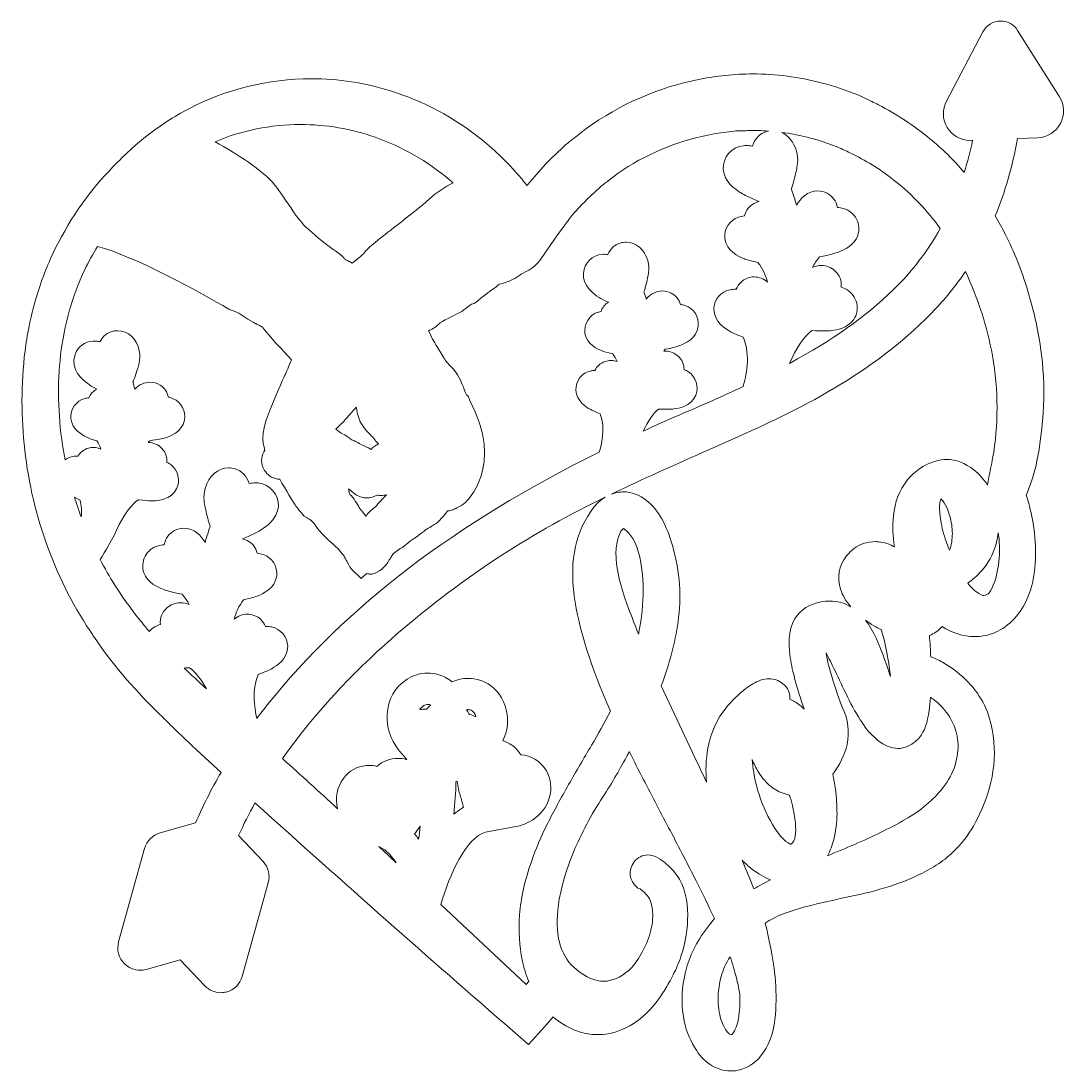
# Model space of a CAD drawing. Header units: inches. Extents: x 89 to 911, y -913 to -87.
import ezdxf

# ---------------------------------------------------------------- set-up
doc = ezdxf.new("R2010")
doc.units = ezdxf.units.IN
doc.header["$MEASUREMENT"] = 0
doc.layers.add('Layer 1', color=7, linetype='Continuous')

msp = doc.modelspace()

# ---------------------------------------------------------------- linework, layer by layer
at = {"layer": 'Layer 1', "lineweight": 0}
for points, knots in [([(648.01, -912.87), (641.26, -912.87), (634.76, -910.41), (628.69, -905.56), (624.24, -902.07), (620.2, -896.55), (616.37, -888.74), (612.76, -881.38), (610.53, -872.72), (609.72, -863.02), (608.99, -853.43), (610.09, -843.01), (613.02, -832), (616.06, -820.7), (622.15, -809.23), (631.13, -797.87), (631.13, -797.87), (634.97, -793.06), (634.97, -793.06), (630.4, -783.06), (625.59, -773.1), (620.62, -763.36), (614.13, -750.56), (607.36, -737.49), (600.33, -724.07), (593.24, -710.67), (586.18, -697.1), (579.07, -683.45), (575.31, -676.21), (571.63, -668.95), (568.06, -661.7), (567.71, -662.35), (563.32, -670.45), (563.32, -670.45), (557.84, -680.55), (550.81, -692.12), (542.42, -704.83), (533.5, -719.76), (526.22, -734.65), (521.03, -748.7), (515.99, -762.46), (512.86, -775.16), (511.75, -786.42), (510.69, -797.21), (511.46, -806.75), (514.04, -814.78), (516.43, -822.35), (520.52, -828.35), (526.57, -833.17), (534.22, -839.25), (541.33, -842.34), (547.7, -842.34), (548.96, -842.34), (550.21, -842.22), (551.43, -841.98), (559.55, -840.47), (566.33, -836.16), (572.18, -828.78), (574.98, -825.27), (577.78, -820.56), (580.53, -814.77), (583.14, -809.25), (584.9, -803.61), (585.92, -797.54), (586.83, -792.12), (586.69, -786.81), (585.5, -781.76), (584.55, -777.72), (582.32, -774.34), (578.67, -771.42), (578.67, -771.42), (576.48, -769.69), (576.48, -769.69), (576.48, -769.69), (574.87, -769.09), (574.87, -769.09), (574.87, -769.09), (574.25, -768.46), (574.25, -768.46), (567.8, -763.33), (566.79, -754.88), (571.86, -748.36), (574.69, -744.82), (578.49, -742.94), (582.67, -742.94), (585.41, -742.94), (588.08, -743.75), (590.61, -745.34), (592.82, -746.64), (594.82, -748.01), (596.47, -749.38), (605.52, -756.55), (611.13, -766.26), (612.96, -778.1), (614.58, -788.53), (614.26, -799.25), (612, -809.95), (611.16, -814.63), (609.78, -819.75), (607.94, -824.86), (606.14, -829.78), (604.08, -834.45), (601.78, -838.8), (599.48, -843.17), (597.3, -846.95), (595.14, -850.32), (592.66, -854.19), (590.81, -856.86), (589.11, -858.98), (582.41, -867.43), (575.66, -873.45), (568.49, -877.35), (561.26, -881.28), (554.06, -883.55), (547.07, -884.09), (545.73, -884.19), (544.39, -884.24), (543.07, -884.24), (537.39, -884.24), (531.89, -883.26), (526.72, -881.33), (520.71, -879.1), (515.15, -875.98), (510.24, -872.06), (509.55, -871.51), (508.87, -870.94), (508.19, -870.34), (508.19, -870.34), (501.67, -878), (501.67, -878), (501.67, -878), (488.68, -891.93), (488.68, -891.93), (488.68, -891.93), (476.36, -881.24), (476.36, -881.24), (409.56, -823.6), (344.65, -765.76), (273.5, -702.07), (268.81, -710.58), (264.52, -719.15), (260.68, -727.72), (260.68, -727.72), (279.92, -748.17), (279.92, -748.17), (284.09, -752.59), (285.68, -759), (284.04, -764.89), (284.04, -764.89), (263.59, -838.44), (263.59, -838.44), (261.9, -844.53), (257.04, -849.26), (250.89, -850.77), (249.52, -851.11), (248.11, -851.28), (246.7, -851.28), (241.87, -851.28), (237.21, -849.26), (233.91, -845.75), (233.91, -845.75), (214.8, -825.44), (214.8, -825.44), (214.8, -825.44), (187.95, -832.98), (187.95, -832.98), (186.38, -833.42), (184.8, -833.63), (183.21, -833.63), (178.53, -833.63), (174.13, -831.82), (170.82, -828.52), (166.33, -824.05), (164.6, -817.48), (166.31, -811.38), (166.31, -811.38), (186.75, -737.84), (186.75, -737.84), (188.38, -731.98), (193.04, -727.3), (198.9, -725.65), (198.9, -725.65), (226.86, -717.81), (226.86, -717.81), (232.54, -704.53), (239.25, -691.23), (246.87, -678.1), (246.87, -678.1), (224.35, -657.29), (224.35, -657.29), (215.09, -648.56), (206.08, -639.72), (197.11, -630.85), (177.06, -611.32), (160.04, -591.13), (146.57, -570.89), (117, -527.82), (98.28, -477.15), (92.51, -424.51), (89.49, -399.07), (89.54, -372.8), (92.65, -346.52), (93.42, -340.55), (94.47, -334.21), (95.86, -327.03), (95.86, -327.03), (96.81, -322.82), (96.81, -322.82), (97.93, -317.83), (99.09, -312.67), (100.72, -307.47), (104.2, -294.05), (109.75, -280.77), (114.18, -270.76), (126.42, -245.3), (141.37, -223.32), (158.76, -205.12), (158.76, -205.12), (161.84, -201.92), (161.84, -201.92), (165.3, -198.3), (168.87, -194.56), (172.88, -191.03), (172.88, -191.03), (179.65, -184.75), (179.65, -184.75), (179.65, -184.75), (187.44, -178.26), (187.44, -178.26), (198.47, -169.59), (209.86, -162.21), (221.51, -156.14), (250.62, -140.75), (283.99, -132.59), (317.94, -132.59), (339.29, -132.59), (360.23, -135.79), (380.2, -142.1), (406.02, -150.1), (430.26, -163.07), (452.18, -180.64), (462.39, -188.82), (472.29, -198.46), (481.6, -209.27), (483.69, -211.61), (485.69, -214.05), (487.66, -216.55), (488.69, -215.17), (489.83, -213.74), (491.15, -212.36), (491.15, -212.36), (502.38, -199.4), (502.38, -199.4), (502.38, -199.4), (506.89, -195.03), (506.89, -195.03), (506.89, -195.03), (515.23, -187.03), (515.23, -187.03), (517.24, -184.95), (519.68, -183.05), (521.85, -181.37), (522.77, -180.65), (523.69, -179.94), (524.58, -179.19), (524.58, -179.19), (533.82, -171.84), (533.82, -171.84), (561.07, -152.44), (591.55, -139.17), (622.42, -133.11), (636.32, -130.24), (650.74, -128.77), (665.18, -128.77), (683.4, -128.77), (701.52, -131.09), (719.02, -135.67), (719.02, -135.67), (723.08, -136.76), (723.08, -136.76), (725.59, -137.42), (728.09, -138.08), (730.58, -138.83), (730.58, -138.83), (742.13, -143.14), (742.13, -143.14), (747.89, -145.02), (753.46, -147.79), (758.85, -150.46), (760.57, -151.32), (762.3, -152.17), (764.03, -153), (778.21, -160.31), (791.74, -169.24), (804.57, -179.71), (814.16, -187.54), (823.18, -196.4), (831.56, -206.18), (834.1, -198.06), (836.3, -189.62), (838.15, -180.93), (838.15, -180.93), (836.15, -180.98), (836.15, -180.98), (828.72, -180.98), (821.99, -177.18), (818.14, -170.81), (814.3, -164.44), (814.08, -156.71), (817.54, -150.13), (817.54, -150.13), (846.29, -95.54), (846.29, -95.54), (849.02, -90.35), (854.36, -87.13), (860.22, -87.13), (865.66, -87.13), (870.64, -89.88), (873.54, -94.48), (873.54, -94.48), (906.44, -146.67), (906.44, -146.67), (910.5, -153.1), (910.81, -160.96), (907.26, -167.7), (903.72, -174.43), (897.06, -178.63), (889.46, -178.92), (889.46, -178.92), (873.47, -179.55), (873.47, -179.55), (869.44, -201.63), (863.67, -221.64), (855.94, -240.36), (858.8, -245.2), (861.45, -250.04), (863.84, -254.81), (870.71, -268.41), (876.58, -283.13), (881.28, -298.55), (885.95, -313.61), (889.43, -328.98), (891.62, -344.19), (895.97, -373.92), (894.69, -405.37), (887.79, -437.62), (886.43, -443.96), (882.77, -453.99), (880.34, -460.1), (882.74, -467.67), (884.52, -475.01), (885.65, -481.96), (887.36, -492.34), (888.01, -501.64), (887.63, -510.37), (887.25, -519.36), (885.92, -527.53), (883.66, -534.65), (881.18, -542.31), (878.02, -548.45), (873.99, -553.5), (865.51, -564.18), (855.14, -570.1), (843.19, -571.08), (841.98, -571.18), (840.78, -571.22), (839.59, -571.22), (830.69, -571.22), (822.15, -568.52), (814.13, -563.18), (811.32, -566.62), (807.95, -569.06), (804.15, -570.4), (804.36, -572.98), (804.57, -575.85), (804.79, -579.02), (804.97, -581.73), (805.1, -584.46), (805.2, -587.21), (808.15, -588.26), (811.23, -589.66), (814.46, -591.41), (814.46, -591.41), (822.38, -596.41), (822.38, -596.41), (822.38, -596.41), (825.7, -599.05), (825.7, -599.05), (838.66, -609.35), (847.27, -621.41), (851.25, -634.87), (854.95, -647.56), (856.11, -660.24), (854.72, -672.6), (853.36, -684.59), (850.31, -695.99), (845.65, -706.5), (841.07, -716.74), (836.41, -724.88), (831.79, -730.73), (824.38, -740.07), (815.66, -747.67), (805.87, -753.32), (796.45, -758.7), (786.54, -763.13), (776.36, -766.51), (766.65, -769.79), (756.18, -772.62), (745.3, -774.91), (735.15, -777.04), (725.26, -779.22), (715.49, -781.52), (706.12, -783.69), (697.26, -786.34), (689.08, -789.38), (683.91, -791.32), (679.13, -793.77), (674.82, -796.71), (674.82, -796.71), (676.39, -802.45), (676.39, -802.45), (676.78, -804.04), (677.32, -806.6), (678.14, -810.5), (678.14, -810.5), (679.42, -816.52), (679.42, -816.52), (681.03, -824.31), (682.2, -832.76), (683.02, -842.44), (683.81, -852.32), (683.66, -862.37), (682.57, -872.34), (681.25, -883.86), (677.57, -893.47), (671.61, -900.94), (666.33, -907.61), (659.63, -911.55), (651.72, -912.62), (650.49, -912.79), (649.25, -912.87), (648.01, -912.87)], [0, 0, 0, 0, 1, 1, 1, 2, 2, 2, 3, 3, 3, 4, 4, 4, 5, 5, 5, 6, 6, 6, 7, 7, 7, 8, 8, 8, 9, 9, 9, 10, 10, 10, 11, 11, 11, 12, 12, 12, 13, 13, 13, 14, 14, 14, 15, 15, 15, 16, 16, 16, 17, 17, 17, 18, 18, 18, 19, 19, 19, 20, 20, 20, 21, 21, 21, 22, 22, 22, 23, 23, 23, 24, 24, 24, 25, 25, 25, 26, 26, 26, 27, 27, 27, 28, 28, 28, 29, 29, 29, 30, 30, 30, 31, 31, 31, 32, 32, 32, 33, 33, 33, 34, 34, 34, 35, 35, 35, 36, 36, 36, 37, 37, 37, 38, 38, 38, 39, 39, 39, 40, 40, 40, 41, 41, 41, 42, 42, 42, 43, 43, 43, 44, 44, 44, 45, 45, 45, 46, 46, 46, 47, 47, 47, 48, 48, 48, 49, 49, 49, 50, 50, 50, 51, 51, 51, 52, 52, 52, 53, 53, 53, 54, 54, 54, 55, 55, 55, 56, 56, 56, 57, 57, 57, 58, 58, 58, 59, 59, 59, 60, 60, 60, 61, 61, 61, 62, 62, 62, 63, 63, 63, 64, 64, 64, 65, 65, 65, 66, 66, 66, 67, 67, 67, 68, 68, 68, 69, 69, 69, 70, 70, 70, 71, 71, 71, 72, 72, 72, 73, 73, 73, 74, 74, 74, 75, 75, 75, 76, 76, 76, 77, 77, 77, 78, 78, 78, 79, 79, 79, 80, 80, 80, 81, 81, 81, 82, 82, 82, 83, 83, 83, 84, 84, 84, 85, 85, 85, 86, 86, 86, 87, 87, 87, 88, 88, 88, 89, 89, 89, 90, 90, 90, 91, 91, 91, 92, 92, 92, 93, 93, 93, 94, 94, 94, 95, 95, 95, 96, 96, 96, 97, 97, 97, 98, 98, 98, 99, 99, 99, 100, 100, 100, 101, 101, 101, 102, 102, 102, 103, 103, 103, 104, 104, 104, 105, 105, 105, 106, 106, 106, 107, 107, 107, 108, 108, 108, 109, 109, 109, 110, 110, 110, 111, 111, 111, 112, 112, 112, 113, 113, 113, 114, 114, 114, 115, 115, 115, 116, 116, 116, 117, 117, 117, 118, 118, 118, 119, 119, 119, 120, 120, 120, 121, 121, 121, 122, 122, 122, 123, 123, 123, 124, 124, 124, 125, 125, 125, 126, 126, 126, 127, 127, 127, 128, 128, 128, 129, 129, 129, 130, 130, 130, 131, 131, 131, 132, 132, 132, 133, 133, 133, 134, 134, 134, 135, 135, 135, 136, 136, 136, 137, 137, 137, 138, 138, 138, 139, 139, 139, 140, 140, 140, 141, 141, 141, 142, 142, 142, 143, 143, 143, 144, 144, 144, 145, 145, 145, 146, 146, 146, 147, 147, 147, 147]), ([(276.2, -600.95), (271.04, -613.36), (272.97, -627.03), (275.15, -635.58), (277.92, -631.89), (280.72, -628.27), (283.54, -624.75), (345.54, -547.22), (430.87, -482.23), (544.33, -426.15), (546.03, -421.06), (549.63, -407.73), (545.19, -395.98), (541.1, -394.47), (538.86, -393.52), (537.25, -392.51), (534.37, -390.85), (526.53, -386.34), (526.07, -377.45), (525.68, -370.13), (530.82, -363.59), (538.02, -362.24), (538.93, -362.07), (539.91, -361.96), (540.94, -361.93), (542.57, -358.64), (545.26, -356.19), (548.88, -354.92), (550.46, -354.36), (552.11, -354.08), (553.76, -354.08), (555.38, -354.08), (556.97, -354.35), (558.47, -354.87), (557.56, -352.77), (556.41, -350.73), (554.96, -348.81), (550.52, -347.81), (548.08, -347.16), (546.27, -346.34), (543.16, -345.06), (534.85, -341.63), (533.19, -332.93), (531.83, -325.79), (536.71, -318), (543.71, -316.01), (544.41, -315.81), (545.13, -315.65), (545.87, -315.53), (546.91, -312.48), (548.83, -309.96), (551.6, -308.21), (547.98, -306.63), (545.78, -305.53), (544.23, -304.45), (540.61, -302.12), (531.19, -296.05), (531.97, -285.42), (532.56, -277.47), (538.86, -271.27), (546.95, -270.67), (547.49, -270.62), (548.03, -270.6), (548.58, -270.6), (549.45, -270.6), (550.33, -270.66), (551.22, -270.75), (553.08, -266.29), (556.4, -263.11), (560.98, -261.74), (562.49, -261.29), (564.04, -261.06), (565.58, -261.06), (573.37, -261.06), (580.04, -266.77), (582.56, -275.59), (584.52, -282.44), (582.7, -288.07), (581.53, -293.15), (581.13, -294.87), (580.7, -296.59), (580.19, -298.28), (579.98, -298.97), (579.78, -299.65), (579.56, -300.32), (580.2, -302.15), (580.82, -303.98), (581.39, -305.81), (584.74, -301.78), (589.33, -299.42), (594.12, -299.42), (596.51, -299.42), (598.83, -299.99), (601.01, -301.11), (604.72, -303.03), (607.18, -306.16), (608.29, -310.08), (609.61, -310.25), (610.86, -310.54), (612.04, -310.93), (618.84, -313.21), (623.13, -320.03), (622.25, -327.14), (621.03, -336.98), (611.63, -340.77), (608.54, -342.02), (605.96, -343.16), (602.74, -343.95), (596.35, -345.31), (595.92, -345.82), (595.51, -346.34), (595.11, -346.87), (595.53, -346.83), (595.95, -346.82), (596.36, -346.82), (600.07, -346.82), (603.65, -348.21), (606.43, -350.73), (609.52, -353.53), (611.09, -357.18), (611.16, -361.25), (612.38, -361.76), (613.52, -362.36), (614.57, -363.05), (620.56, -366.99), (622.95, -374.68), (620.28, -381.33), (616.58, -390.51), (606.53, -391.78), (603.23, -392.19), (601.86, -392.4), (600.39, -392.52), (598.54, -392.52), (596.55, -392.52), (593.87, -392.41), (591.09, -392.27), (586.89, -395.76), (582.67, -401.84), (579.06, -409.61), (588.49, -405.28), (597.94, -401.07), (607.32, -397.01), (624.35, -389.65), (641.03, -382.39), (657.5, -374.67), (659.89, -367.18), (663.85, -350.51), (657.7, -335.72), (652.15, -333.67), (649.24, -332.48), (647.28, -331.25), (643.75, -329.22), (634.46, -323.87), (634.62, -313.58), (634.71, -306.18), (640.07, -299.81), (647.36, -298.45), (648.56, -298.23), (649.87, -298.11), (651.25, -298.11), (651.56, -298.11), (651.87, -298.11), (652.19, -298.12), (653.83, -293.91), (656.87, -290.81), (661.15, -289.3), (662.86, -288.7), (664.61, -288.39), (666.36, -288.39), (670.19, -288.39), (673.79, -289.84), (676.76, -292.39), (675.38, -287.1), (673.05, -281.78), (669.29, -277.05), (663.51, -275.77), (660.29, -274.94), (658.14, -273.96), (654.35, -272.4), (644.45, -268.32), (643.24, -258.11), (642.37, -250.75), (646.83, -243.74), (653.86, -241.43), (655.34, -240.94), (656.93, -240.62), (658.61, -240.46), (659.68, -236.07), (662.29, -232.59), (666.33, -230.53), (667.59, -229.89), (668.89, -229.43), (670.22, -229.14), (662.57, -225.92), (658.44, -224.05), (656.03, -222.37), (656.03, -222.37), (655.3, -221.89), (655.3, -221.89), (651.53, -219.46), (642.66, -213.76), (641.93, -203.65), (641.27, -194.43), (648.58, -185.98), (657.92, -185.2), (658.58, -185.15), (659.26, -185.12), (659.95, -185.12), (661.58, -185.12), (663.25, -185.27), (664.92, -185.56), (666.76, -179.78), (670.56, -175.68), (676.02, -174.04), (676.49, -173.9), (676.95, -173.79), (677.42, -173.69), (674.85, -173.49), (672.19, -173.33), (669.44, -173.2), (668.68, -173.15), (668.1, -173.14), (667.51, -173.14), (666.24, -173.14), (664.97, -173.2), (663.7, -173.25), (662.38, -173.31), (661.06, -173.36), (659.75, -173.38), (658.77, -173.44), (657.38, -173.47), (656, -173.49), (654.17, -173.52), (652.36, -173.54), (650.56, -173.74), (650.56, -173.74), (635.73, -175.57), (635.73, -175.57), (635.73, -175.57), (631.15, -176.54), (631.15, -176.54), (604.93, -181.86), (580.11, -192.3), (559.24, -206.78), (559.24, -206.78), (551.45, -212.79), (551.45, -212.79), (550.64, -213.45), (549.59, -214.24), (548.55, -215.02), (546.93, -216.23), (545.53, -217.27), (544.48, -218.34), (544.48, -218.34), (535.2, -226.94), (535.2, -226.94), (534.11, -228.05), (532.32, -229.87), (531.23, -230.98), (531.23, -230.98), (522.95, -240.2), (522.95, -240.2), (521.7, -241.5), (520.68, -242.93), (519.59, -244.44), (518.75, -245.61), (517.9, -246.78), (517.01, -247.91), (517.01, -247.91), (510.96, -256), (510.96, -256), (510.96, -256), (498.72, -273.93), (498.72, -273.93), (498.72, -273.93), (498.72, -273.93), (498.72, -273.93), (495.82, -278.17), (491.9, -281.62), (487.33, -283.97), (487.33, -283.97), (483.63, -285.87), (483.63, -285.87), (483.34, -286.06), (482.87, -286.36), (482.59, -286.55), (476.67, -291.22), (469.94, -293.3), (465.41, -294.21), (465.4, -294.23), (465.39, -294.24), (465.38, -294.25), (464.17, -295.42), (462.33, -297.2), (459.76, -298.75), (458.18, -299.72), (454.81, -302.42), (452.35, -304.39), (450.55, -305.83), (448.84, -307.2), (447.49, -308.2), (447.49, -308.2), (445.91, -309.38), (445.91, -309.38), (445.91, -309.38), (444.01, -309.91), (444.01, -309.91), (443.01, -310.26), (440.58, -312.21), (439.41, -313.15), (437.28, -314.86), (435.45, -316.32), (433.03, -317.18), (430.78, -318.11), (420.27, -323.57), (418.08, -325.45), (415.63, -328.21), (412.61, -329.75), (409.95, -330.76), (411.65, -333.66), (412.51, -335.37), (413.02, -336.77), (413.95, -338.63), (417.78, -344.8), (419.07, -346.87), (419.07, -346.87), (420.65, -349.43), (420.65, -349.43), (420.65, -349.43), (421.34, -350.64), (421.34, -350.64), (422.38, -352.47), (424.1, -355.54), (427.33, -358.48), (433.34, -364.05), (436.16, -371.65), (438.03, -376.68), (438.43, -377.76), (438.79, -378.75), (439.15, -379.56), (439.29, -379.85), (439.58, -380.36), (439.97, -381.03), (439.97, -381.03), (440.89, -381.91), (440.89, -381.91), (441.73, -382.71), (442.2, -383.82), (442.21, -384.98), (442.21, -384.98), (442.21, -384.98), (442.21, -384.98), (470.57, -437.46), (439.83, -465.05), (438.49, -466.22), (438.49, -466.22), (438.47, -466.19), (438.47, -466.19), (434.95, -469.25), (429.13, -471.54), (429.07, -471.57), (427.84, -471.98), (426.65, -472.19), (425.15, -472.36), (425.15, -472.36), (424.68, -472.94), (424.68, -472.94), (419.26, -479.59), (418, -480.91), (416.49, -481.99), (416.23, -482.19), (414.35, -483.36), (412.23, -484.61), (410.65, -485.55), (408.88, -486.57), (408.09, -487.13), (407.22, -487.9), (399.34, -493.94), (395.94, -495.87), (395.44, -496.22), (394.75, -496.89), (394.05, -497.51), (392.16, -499.2), (390.22, -500.94), (387.81, -502.06), (387.52, -502.27), (387.19, -502.53), (386.84, -502.8), (385.5, -503.82), (383.98, -504.95), (382.65, -505.79), (382.19, -506.3), (381.48, -507.3), (381.08, -507.95), (380.56, -509.03), (379.95, -509.87), (379.47, -510.54), (379.27, -510.81), (379, -511.14), (378.8, -511.51), (376.81, -516.2), (370.38, -521.07), (366.42, -521.87), (366.42, -521.87), (365.37, -522.09), (365.37, -522.09), (365.37, -522.09), (364.24, -522.09), (364.24, -522.09), (363.27, -522.09), (362.31, -521.95), (361.4, -521.72), (361.4, -521.72), (357.07, -525.66), (357.07, -525.66), (357.07, -525.66), (349.84, -518.43), (349.84, -518.43), (348.57, -517.16), (348.26, -516.58), (345.87, -512.04), (345.16, -510.69), (344.43, -509.31), (344.02, -508.56), (343.55, -507.8), (342.74, -506.85), (342.02, -505.94), (341.08, -504.77), (340.2, -503.64), (339.59, -502.76), (338.67, -501.78), (335.97, -499.41), (334.78, -498.36), (333.43, -497.17), (332.37, -496.21), (332, -495.83), (330.18, -494.27), (325.77, -490.43), (321.14, -483.78), (318.36, -479.73), (314.33, -477.66), (314.29, -477.64), (314.29, -477.64), (312.25, -476.61), (312.25, -476.61), (312.25, -476.61), (310.69, -474.77), (310.69, -474.77), (309.25, -473), (305.77, -468.67), (304.56, -466.8), (303.93, -465.82), (297.56, -455.51), (293.05, -447.53), (288.2, -447.16), (284.56, -445.23), (281.98, -441.66), (281.98, -441.66), (280.93, -440.75), (280.93, -440.75), (280.93, -440.75), (279.96, -438.42), (279.96, -438.42), (277.85, -433.35), (278.87, -428.46), (281.39, -424.53), (281.25, -424.1), (281.1, -423.65), (280.93, -423.16), (277.47, -413.61), (281.96, -400.8), (286.82, -389.56), (286.82, -389.56), (287.42, -388.16), (287.42, -388.16), (288.75, -384.82), (295.4, -369.13), (297.05, -365.68), (297.97, -363.78), (300.41, -358.19), (302.34, -353.76), (301.6, -352.79), (301, -352.03), (300.71, -351.71), (300.71, -351.71), (299.25, -350.16), (299.25, -350.16), (296.71, -347.46), (292.12, -342.55), (289.57, -339.94), (289.42, -339.78), (283.39, -333.13), (279.58, -327.84), (278.52, -327.32), (277.5, -326.77), (276.53, -326.24), (275.91, -325.92), (275.37, -325.61), (274.96, -325.42), (274.77, -325.39), (272.51, -324.66), (260.99, -317), (260.45, -316.72), (257.09, -315.31), (254.11, -314.17), (254.11, -314.17), (253.28, -313.85), (253.28, -313.85), (253.28, -313.85), (252.52, -313.41), (252.52, -313.41), (232.09, -301.42), (177.13, -271.28), (149.65, -264.36), (145.98, -270.36), (142.64, -276.48), (139.68, -282.62), (129.71, -303.79), (123.3, -326.42), (120.68, -349.79), (118.05, -372.38), (118.54, -396.23), (122.13, -420.71), (122.72, -424.57), (123.4, -428.42), (124.15, -432.26), (126.18, -430.74), (128.63, -429.74), (131.3, -429.45), (131.93, -429.39), (132.59, -429.35), (133.25, -429.35), (133.58, -429.35), (133.91, -429.36), (134.24, -429.37), (136.13, -426.23), (139, -424), (142.7, -423.01), (143.96, -422.68), (145.24, -422.51), (146.5, -422.51), (148.53, -422.51), (150.48, -422.94), (152.27, -423.73), (151.54, -421.56), (150.55, -419.43), (149.25, -417.4), (144.9, -416.05), (142.52, -415.21), (140.76, -414.24), (137.79, -412.73), (129.74, -408.64), (128.79, -399.8), (128.03, -392.5), (132.81, -385.69), (139.91, -383.97), (140.84, -383.74), (141.82, -383.59), (142.82, -383.51), (144.09, -380.55), (146.21, -378.19), (149.1, -376.67), (145.62, -374.8), (143.52, -373.53), (142.06, -372.33), (137.99, -369.23), (128.15, -361.74), (132.02, -349.49), (133.97, -343.28), (139.76, -339.07), (146.27, -338.9), (146.27, -338.9), (147.33, -338.87), (147.33, -338.87), (148.75, -338.87), (150.21, -339.01), (151.68, -339.29), (153.88, -334.99), (157.44, -332.08), (162.12, -331.07), (163.24, -330.83), (164.38, -330.71), (165.51, -330.71), (173.78, -330.71), (180.62, -337.09), (182.54, -346.58), (183.96, -353.58), (181.66, -359.16), (180.06, -364.2), (179.53, -365.87), (178.96, -367.54), (178.33, -369.17), (178.08, -369.79), (177.85, -370.39), (177.6, -371), (178.1, -372.87), (178.56, -374.73), (178.98, -376.6), (182.33, -373.16), (186.6, -371.2), (191.01, -371.2), (193.78, -371.2), (196.52, -371.99), (198.92, -373.48), (202.47, -375.68), (204.67, -378.99), (205.47, -382.99), (206.77, -383.27), (208.01, -383.66), (209.15, -384.14), (215.74, -386.95), (219.48, -394.09), (218.04, -401.11), (216.04, -410.79), (206.4, -413.84), (203.23, -414.85), (200.54, -415.79), (197.24, -416.32), (190.78, -417.17), (190.32, -417.64), (189.87, -418.13), (189.44, -418.63), (189.45, -418.63), (189.46, -418.63), (189.47, -418.63), (193.65, -418.63), (197.53, -420.31), (200.41, -423.36), (203.27, -426.4), (204.55, -430.17), (204.3, -434.24), (205.48, -434.84), (206.57, -435.52), (207.55, -436.28), (213.21, -440.69), (214.99, -448.54), (211.81, -454.96), (207.39, -463.82), (197.28, -464.29), (193.96, -464.45), (193.96, -464.45), (192.02, -464.53), (192.02, -464.53), (189.75, -464.53), (186.56, -464.18), (181.85, -463.57), (176.76, -467.16), (171.38, -474.1), (166.74, -483.16), (161.4, -495.17), (155.71, -504.58), (151.72, -510.54), (158.92, -524.28), (167.23, -537.45), (176.48, -549.76), (178.86, -553.09), (181.29, -556.07), (183.71, -559.06), (185.02, -560.68), (186.33, -562.31), (187.62, -563.94), (187.62, -563.94), (190.37, -567.11), (190.49, -567.25), (191.69, -565.81), (193.14, -564.59), (194.78, -563.65), (196.11, -562.88), (197.58, -562.23), (199.13, -561.7), (198.78, -556.66), (200.41, -552.16), (204.08, -548.83), (207.1, -546.09), (210.81, -544.65), (214.83, -544.65), (217.45, -544.65), (219.81, -545.25), (221.85, -546.13), (220.35, -543.33), (218.49, -540.51), (216.22, -537.94), (207.95, -536.18), (203.91, -535.23), (201.3, -534.06), (197.22, -532.4), (189.08, -529.11), (186.17, -520.99), (184.68, -516.85), (185.04, -512.16), (187.15, -508.12), (189.32, -503.98), (193.07, -500.93), (197.44, -499.76), (198.92, -499.36), (200.5, -499.11), (202.15, -499), (203.1, -494.03), (205.84, -490.09), (210.24, -487.82), (212.58, -486.61), (215.05, -486), (217.61, -486), (225.54, -486), (231.37, -491.77), (234.26, -497.29), (234.73, -495.61), (235.22, -493.93), (235.74, -492.26), (236.54, -489.71), (237.39, -487.16), (238.3, -484.62), (238.3, -484.62), (238.3, -484.62), (238.3, -484.61), (236.86, -480.21), (235.77, -475.72), (234.8, -471.52), (233.8, -467.25), (232.44, -461.4), (234.36, -454.68), (237.15, -444.88), (244.44, -438.55), (252.93, -438.55), (254.58, -438.55), (256.25, -438.79), (257.88, -439.28), (263.34, -440.91), (267.14, -445.01), (268.99, -450.8), (270.65, -450.51), (272.32, -450.36), (273.94, -450.36), (274.64, -450.36), (275.33, -450.39), (275.99, -450.44), (285.31, -451.21), (292.64, -459.65), (291.97, -468.88), (291.24, -479.01), (282.37, -484.71), (278.59, -487.14), (278.59, -487.14), (277.87, -487.61), (277.87, -487.61), (275.46, -489.28), (271.34, -491.15), (263.68, -494.38), (265.01, -494.66), (266.32, -495.12), (267.57, -495.77), (271.61, -497.83), (274.22, -501.31), (275.3, -505.7), (276.97, -505.85), (278.56, -506.18), (280.04, -506.66), (287.08, -508.99), (291.54, -516), (290.67, -523.35), (289.46, -533.57), (279.54, -537.64), (276.28, -538.98), (273.7, -540.14), (270.41, -541), (264.62, -542.29), (260.86, -547), (258.55, -552.31), (257.17, -557.61), (260.13, -555.07), (263.73, -553.63), (267.55, -553.63), (269.3, -553.63), (271.05, -553.93), (272.75, -554.53), (277.03, -556.04), (280.07, -559.15), (281.72, -563.36), (282.03, -563.35), (282.34, -563.34), (282.66, -563.34), (284.04, -563.34), (285.35, -563.46), (286.56, -563.69), (293.83, -565.05), (299.19, -571.42), (299.29, -578.82), (299.43, -589.1), (290.15, -594.46), (287.1, -596.22), (284.73, -597.68), (281.72, -598.92), (276.2, -600.95)], [0, 0, 0, 0, 1, 1, 1, 2, 2, 2, 3, 3, 3, 4, 4, 4, 5, 5, 5, 6, 6, 6, 7, 7, 7, 8, 8, 8, 9, 9, 9, 10, 10, 10, 11, 11, 11, 12, 12, 12, 13, 13, 13, 14, 14, 14, 15, 15, 15, 16, 16, 16, 17, 17, 17, 18, 18, 18, 19, 19, 19, 20, 20, 20, 21, 21, 21, 22, 22, 22, 23, 23, 23, 24, 24, 24, 25, 25, 25, 26, 26, 26, 27, 27, 27, 28, 28, 28, 29, 29, 29, 30, 30, 30, 31, 31, 31, 32, 32, 32, 33, 33, 33, 34, 34, 34, 35, 35, 35, 36, 36, 36, 37, 37, 37, 38, 38, 38, 39, 39, 39, 40, 40, 40, 41, 41, 41, 42, 42, 42, 43, 43, 43, 44, 44, 44, 45, 45, 45, 46, 46, 46, 47, 47, 47, 48, 48, 48, 49, 49, 49, 50, 50, 50, 51, 51, 51, 52, 52, 52, 53, 53, 53, 54, 54, 54, 55, 55, 55, 56, 56, 56, 57, 57, 57, 58, 58, 58, 59, 59, 59, 60, 60, 60, 61, 61, 61, 62, 62, 62, 63, 63, 63, 64, 64, 64, 65, 65, 65, 66, 66, 66, 67, 67, 67, 68, 68, 68, 69, 69, 69, 70, 70, 70, 71, 71, 71, 72, 72, 72, 73, 73, 73, 74, 74, 74, 75, 75, 75, 76, 76, 76, 77, 77, 77, 78, 78, 78, 79, 79, 79, 80, 80, 80, 81, 81, 81, 82, 82, 82, 83, 83, 83, 84, 84, 84, 85, 85, 85, 86, 86, 86, 87, 87, 87, 88, 88, 88, 89, 89, 89, 90, 90, 90, 91, 91, 91, 92, 92, 92, 93, 93, 93, 94, 94, 94, 95, 95, 95, 96, 96, 96, 97, 97, 97, 98, 98, 98, 99, 99, 99, 100, 100, 100, 101, 101, 101, 102, 102, 102, 103, 103, 103, 104, 104, 104, 105, 105, 105, 106, 106, 106, 107, 107, 107, 108, 108, 108, 109, 109, 109, 110, 110, 110, 111, 111, 111, 112, 112, 112, 113, 113, 113, 114, 114, 114, 115, 115, 115, 116, 116, 116, 117, 117, 117, 118, 118, 118, 119, 119, 119, 120, 120, 120, 121, 121, 121, 122, 122, 122, 123, 123, 123, 124, 124, 124, 125, 125, 125, 126, 126, 126, 127, 127, 127, 128, 128, 128, 129, 129, 129, 130, 130, 130, 131, 131, 131, 132, 132, 132, 133, 133, 133, 134, 134, 134, 135, 135, 135, 136, 136, 136, 137, 137, 137, 138, 138, 138, 139, 139, 139, 140, 140, 140, 141, 141, 141, 142, 142, 142, 143, 143, 143, 144, 144, 144, 145, 145, 145, 146, 146, 146, 147, 147, 147, 148, 148, 148, 149, 149, 149, 150, 150, 150, 151, 151, 151, 152, 152, 152, 153, 153, 153, 154, 154, 154, 155, 155, 155, 156, 156, 156, 157, 157, 157, 158, 158, 158, 159, 159, 159, 160, 160, 160, 161, 161, 161, 162, 162, 162, 163, 163, 163, 164, 164, 164, 165, 165, 165, 166, 166, 166, 167, 167, 167, 168, 168, 168, 169, 169, 169, 170, 170, 170, 171, 171, 171, 172, 172, 172, 173, 173, 173, 174, 174, 174, 175, 175, 175, 176, 176, 176, 177, 177, 177, 178, 178, 178, 179, 179, 179, 180, 180, 180, 181, 181, 181, 182, 182, 182, 183, 183, 183, 184, 184, 184, 185, 185, 185, 186, 186, 186, 187, 187, 187, 188, 188, 188, 189, 189, 189, 190, 190, 190, 191, 191, 191, 192, 192, 192, 193, 193, 193, 194, 194, 194, 195, 195, 195, 196, 196, 196, 197, 197, 197, 198, 198, 198, 199, 199, 199, 200, 200, 200, 201, 201, 201, 202, 202, 202, 203, 203, 203, 204, 204, 204, 205, 205, 205, 206, 206, 206, 207, 207, 207, 208, 208, 208, 209, 209, 209, 210, 210, 210, 211, 211, 211, 212, 212, 212, 213, 213, 213, 214, 214, 214, 215, 215, 215, 216, 216, 216, 217, 217, 217, 218, 218, 218, 219, 219, 219, 220, 220, 220, 221, 221, 221, 222, 222, 222, 223, 223, 223, 224, 224, 224, 225, 225, 225, 226, 226, 226, 227, 227, 227, 228, 228, 228, 229, 229, 229, 230, 230, 230, 231, 231, 231, 232, 232, 232, 233, 233, 233, 234, 234, 234, 235, 235, 235, 236, 236, 236, 237, 237, 237, 238, 238, 238, 239, 239, 239, 240, 240, 240, 241, 241, 241, 242, 242, 242, 243, 243, 243, 244, 244, 244, 245, 245, 245, 246, 246, 246, 247, 247, 247, 248, 248, 248, 249, 249, 249, 250, 250, 250, 251, 251, 251, 252, 252, 252, 253, 253, 253, 254, 254, 254, 255, 255, 255, 256, 256, 256, 257, 257, 257, 258, 258, 258, 259, 259, 259, 260, 260, 260, 261, 261, 261, 262, 262, 262, 263, 263, 263, 264, 264, 264, 264]), ([(344.92, -274.9), (345, -274.9), (346.05, -275.4), (347.26, -276.01), (348.16, -276.46), (349.14, -276.96), (350.14, -277.47), (352.6, -275.57), (355.66, -273.08), (358.84, -270.18), (362.93, -265.04), (371.37, -258.43), (385.3, -247.68), (394.55, -240.54), (404.12, -233.16), (410.82, -227.03), (416.42, -221.9), (422.59, -217.74), (429.44, -214.49), (428.44, -213.59), (427.43, -212.72), (426.43, -211.87), (409.16, -197.33), (389.52, -186.11), (368.12, -178.53), (349.3, -171.91), (329.52, -168.55), (309.36, -168.55), (286.03, -168.55), (262.99, -173.23), (242.29, -182.11), (259.04, -191.45), (279.65, -204.4), (289.28, -216.2), (289.6, -216.54), (290.14, -217.24), (290.53, -217.78), (290.6, -217.85), (291.01, -218.4), (291.47, -219.12), (292.94, -221.21), (302.22, -234.41), (304.5, -238.12), (304.5, -238.12), (304.5, -238.12), (304.5, -238.12), (305.78, -240.04), (312.08, -247.94), (313.84, -249.5), (313.84, -249.5), (314.6, -250.16), (314.6, -250.16), (325.06, -259.21), (327.78, -261.39), (328.47, -261.89), (328.95, -262.15), (330.39, -263.21), (332, -264.48), (333.27, -265.48), (334.86, -266.73), (335.92, -267.34), (338.91, -268.98), (341.41, -271.46), (343.42, -273.46), (343.98, -274.01), (344.47, -274.54), (344.91, -274.9), (344.91, -274.9), (344.92, -274.9), (344.92, -274.9)], [0, 0, 0, 0, 1, 1, 1, 2, 2, 2, 3, 3, 3, 4, 4, 4, 5, 5, 5, 6, 6, 6, 7, 7, 7, 8, 8, 8, 9, 9, 9, 10, 10, 10, 11, 11, 11, 12, 12, 12, 13, 13, 13, 14, 14, 14, 15, 15, 15, 16, 16, 16, 17, 17, 17, 18, 18, 18, 19, 19, 19, 20, 20, 20, 21, 21, 21, 22, 22, 22, 23, 23, 23, 23]), ([(711.72, -330.53), (705.45, -335.4), (699.17, -344.57), (694.08, -356.35), (728.08, -338.01), (753.85, -319.67), (775.61, -298.56), (790.45, -284.17), (802.63, -268.34), (812.7, -250.33), (802.51, -236.26), (790.66, -223.81), (777.41, -213.24), (766.78, -204.78), (755.7, -197.67), (744.46, -192.1), (742.92, -191.41), (741.05, -190.52), (739.2, -189.62), (735.03, -187.62), (731.1, -185.73), (727.18, -184.52), (727.18, -184.52), (716.99, -180.88), (716.99, -180.88), (715.52, -180.45), (713.49, -179.96), (711.46, -179.46), (711.46, -179.46), (707.98, -178.59), (707.98, -178.59), (701.7, -176.9), (695.05, -175.63), (687.68, -174.7), (693.15, -177.08), (697.52, -182.35), (699.55, -189.44), (701.48, -196.18), (700.11, -202.01), (699.11, -206.26), (698.18, -210.3), (697.14, -214.6), (695.77, -218.85), (695.71, -219.03), (695.66, -219.21), (695.6, -219.38), (696.52, -221.93), (697.37, -224.48), (698.16, -227.04), (698.68, -228.7), (699.17, -230.38), (699.65, -232.06), (702.55, -226.53), (708.37, -220.77), (716.29, -220.77), (718.85, -220.77), (721.33, -221.38), (723.66, -222.58), (728.06, -224.86), (730.8, -228.79), (731.75, -233.76), (733.41, -233.87), (734.98, -234.12), (736.46, -234.52), (740.84, -235.7), (744.59, -238.75), (746.75, -242.88), (748.86, -246.91), (749.22, -251.6), (747.74, -255.74), (744.83, -263.87), (736.68, -267.17), (733.2, -268.57), (730.02, -269.98), (725.96, -270.94), (717.69, -272.7), (715.41, -275.28), (713.56, -278.1), (712.05, -280.89), (714.1, -280.01), (716.46, -279.41), (719.07, -279.41), (723.09, -279.41), (726.81, -280.86), (729.82, -283.59), (733.5, -286.92), (735.13, -291.42), (734.77, -296.47), (736.33, -296.99), (737.8, -297.64), (739.14, -298.41), (743.07, -300.68), (745.91, -304.59), (746.93, -309.13), (747.94, -313.58), (747.08, -318.21), (744.59, -321.83), (739.68, -328.93), (730.96, -330.03), (727.24, -330.49), (725.54, -330.75), (723.86, -330.87), (721.76, -330.87), (719.1, -330.87), (715.45, -330.71), (711.72, -330.53)], [0, 0, 0, 0, 1, 1, 1, 2, 2, 2, 3, 3, 3, 4, 4, 4, 5, 5, 5, 6, 6, 6, 7, 7, 7, 8, 8, 8, 9, 9, 9, 10, 10, 10, 11, 11, 11, 12, 12, 12, 13, 13, 13, 14, 14, 14, 15, 15, 15, 16, 16, 16, 17, 17, 17, 18, 18, 18, 19, 19, 19, 20, 20, 20, 21, 21, 21, 22, 22, 22, 23, 23, 23, 24, 24, 24, 25, 25, 25, 26, 26, 26, 27, 27, 27, 28, 28, 28, 29, 29, 29, 30, 30, 30, 31, 31, 31, 32, 32, 32, 33, 33, 33, 34, 34, 34, 35, 35, 35, 35]), ([(617.71, -662.3), (621.46, -670.14), (625.17, -677.96), (628.82, -685.71), (627.94, -676.82), (628.3, -667.87), (629.9, -659.04), (632, -647.2), (636.8, -636.46), (644.17, -627.16), (645.57, -625.42), (647.65, -623.16), (650.48, -620.29), (653.6, -617.22), (656.5, -614.63), (659.47, -612.25), (663.43, -609.18), (667.21, -607.04), (671.14, -605.63), (673.61, -604.79), (675.87, -604.4), (678.03, -604.4), (681.94, -604.4), (685.63, -605.68), (688.67, -608.12), (692.83, -611.36), (694.78, -615.98), (694.32, -620.57), (697, -621.55), (699.72, -623.15), (702.55, -625.4), (703.59, -626.21), (704.62, -627.14), (705.64, -628.2), (699.96, -612.14), (696.29, -598.66), (694.7, -588.04), (692.46, -573.02), (694.24, -562.12), (700.14, -554.71), (705.34, -548.14), (713.01, -544.25), (722.27, -543.49), (723.37, -543.4), (724.45, -543.36), (725.51, -543.36), (731.68, -543.36), (737.28, -544.84), (742.24, -547.77), (738.48, -543.38), (735.78, -538.77), (734.21, -533.99), (731.17, -524.82), (732.83, -515.52), (738.9, -507.83), (742.8, -502.95), (747.22, -499.7), (752.06, -498.13), (755.26, -497.1), (758.47, -496.58), (761.61, -496.58), (762.57, -496.58), (763.52, -496.62), (764.46, -496.72), (768.67, -497.22), (772.27, -498.33), (775.34, -500.03), (775.79, -500.26), (776.22, -500.49), (776.64, -500.72), (775.21, -492.36), (774.91, -484.16), (775.76, -476.26), (776.86, -465.52), (780.55, -456.08), (786.73, -448.26), (792.54, -440.99), (800, -435.96), (808.94, -433.26), (811.81, -432.39), (814.73, -431.95), (817.65, -431.95), (825.07, -431.95), (832.32, -434.74), (839.19, -440.22), (843.28, -443.4), (846.87, -447.44), (849.86, -452.2), (849.89, -452.01), (849.93, -451.8), (849.96, -451.59), (850.42, -448.5), (851.37, -443.73), (852.3, -439.11), (852.89, -436.21), (853.46, -433.38), (853.88, -431.04), (858.57, -404.87), (858.5, -377.67), (853.7, -350.18), (849.62, -327.74), (842.34, -305.12), (832.49, -284.14), (825.51, -294.48), (817.75, -304.22), (809.3, -313.24), (764.64, -360.94), (706.86, -390.47), (651.07, -415.28), (651.07, -415.28), (631.07, -424.13), (631.07, -424.13), (604.72, -435.78), (579.03, -447.13), (553.99, -459.25), (555.5, -458.68), (557.07, -458.23), (558.69, -457.91), (560.35, -457.58), (562.01, -457.42), (563.65, -457.42), (569.86, -457.42), (575.89, -459.69), (581.58, -464.18), (590.77, -471.47), (597.5, -483.3), (602.17, -500.38), (607.81, -520.4), (609.23, -540.35), (606.39, -559.6), (603.94, -576.44), (599.48, -593.34), (593.13, -609.88), (593.13, -609.88), (617.71, -662.3), (617.71, -662.3)], [0, 0, 0, 0, 1, 1, 1, 2, 2, 2, 3, 3, 3, 4, 4, 4, 5, 5, 5, 6, 6, 6, 7, 7, 7, 8, 8, 8, 9, 9, 9, 10, 10, 10, 11, 11, 11, 12, 12, 12, 13, 13, 13, 14, 14, 14, 15, 15, 15, 16, 16, 16, 17, 17, 17, 18, 18, 18, 19, 19, 19, 20, 20, 20, 21, 21, 21, 22, 22, 22, 23, 23, 23, 24, 24, 24, 25, 25, 25, 26, 26, 26, 27, 27, 27, 28, 28, 28, 29, 29, 29, 30, 30, 30, 31, 31, 31, 32, 32, 32, 33, 33, 33, 34, 34, 34, 35, 35, 35, 36, 36, 36, 37, 37, 37, 38, 38, 38, 39, 39, 39, 40, 40, 40, 41, 41, 41, 42, 42, 42, 43, 43, 43, 44, 44, 44, 45, 45, 45, 45]), ([(352.43, -417.72), (353.3, -418.04), (354.06, -418.45), (355.61, -419.29), (357.32, -420.21), (360.07, -421.73), (362.11, -422.58), (363.12, -423.01), (364.06, -423.49), (364.93, -424.04), (366.78, -421.92), (369.02, -420.55), (370.71, -419.7), (370.14, -419.06), (369.5, -418.32), (368.76, -417.46), (366.68, -415.06), (364.04, -412), (361.4, -409.37), (355.57, -403.43), (353.92, -396.27), (353.47, -391.3), (353.35, -391.17), (353.22, -391.05), (353.09, -390.92), (351.71, -392.51), (344.78, -400.41), (344.38, -400.88), (343.68, -401.81), (340.34, -405.09), (337.14, -408.18), (337.83, -408.67), (338.55, -409.19), (339.3, -409.74), (340.21, -410.4), (341.1, -411.08), (341.86, -411.59), (345.19, -412.85), (347.61, -414.84), (349.05, -416.04), (349.61, -416.31), (352.02, -417.53), (352.43, -417.72)], [0, 0, 0, 0, 1, 1, 1, 2, 2, 2, 3, 3, 3, 4, 4, 4, 5, 5, 5, 6, 6, 6, 7, 7, 7, 8, 8, 8, 9, 9, 9, 10, 10, 10, 11, 11, 11, 12, 12, 12, 13, 13, 13, 14, 14, 14, 14]), ([(131.54, -461.6), (133.16, -466.84), (134.93, -472.03), (136.86, -477.19), (137.28, -472.86), (137.11, -468.19), (135.8, -463.65), (134.07, -462.85), (132.68, -462.19), (131.54, -461.6)], [0, 0, 0, 0, 1, 1, 1, 2, 2, 2, 3, 3, 3, 3]), ([(419.85, -781.86), (442.26, -802.8), (464.6, -823.8), (486.85, -844.89), (486.85, -844.89), (489.01, -842.58), (489.01, -842.58), (486.82, -837.32), (485.07, -831.6), (483.78, -825.48), (481.5, -814.83), (480.8, -802.88), (481.73, -789.99), (482.66, -776.96), (485.88, -762.69), (491.32, -747.56), (494.32, -738.52), (498.56, -728.51), (503.84, -718.09), (508.77, -708.41), (514.3, -698.19), (520.31, -687.68), (526.15, -677.47), (532.16, -667.1), (538.38, -656.64), (543.5, -648.01), (548.49, -639.02), (553.25, -629.85), (537.79, -595.1), (528.21, -564.68), (524.76, -539.36), (520.83, -510.87), (526.04, -487.38), (540.24, -469.53), (542.85, -466.26), (545.78, -463.64), (549.02, -461.67), (521.12, -475.33), (494.03, -490.03), (467.71, -507.25), (416.14, -540.99), (345.19, -595.72), (295.29, -667.18), (309.57, -680.11), (323.96, -693.21), (338.56, -706.59), (336.43, -698.12), (338.02, -689.74), (343.12, -682.8), (347.44, -676.9), (353.82, -673.29), (361.08, -672.63), (361.83, -672.57), (362.58, -672.53), (363.33, -672.53), (365.38, -672.53), (367.42, -672.79), (369.42, -673.29), (374.02, -669.34), (379.94, -667.03), (386.13, -667.03), (388.3, -667.03), (390.46, -667.31), (392.56, -667.87), (392.7, -667.91), (392.85, -667.95), (393, -667.99), (390.84, -665.47), (388.67, -662.89), (386.6, -660.26), (380.05, -651.95), (377, -642.61), (377.52, -632.51), (378.1, -620.77), (383.67, -610.92), (393.2, -604.77), (398.09, -601.63), (403.68, -599.96), (409.36, -599.96), (412.12, -599.96), (414.88, -600.35), (417.56, -601.12), (421.59, -602.27), (425.29, -604.22), (428.48, -606.84), (432.46, -605.06), (436.8, -604.11), (441.19, -604.11), (447.62, -604.11), (453.74, -606.09), (458.87, -609.82), (466.08, -615.04), (470.61, -622.85), (471.96, -632.39), (472.95, -639.41), (471.83, -646.35), (468.63, -653.1), (471.71, -654.06), (474.58, -655.64), (477.15, -657.78), (479.32, -659.6), (481.16, -661.76), (482.61, -664.16), (491.02, -664.81), (498.63, -669.49), (502.79, -676.7), (506.5, -683.13), (507.3, -690.55), (505.12, -698.18), (503.09, -705.25), (498.61, -711.08), (491.81, -715.5), (487.95, -718.01), (483.61, -719.73), (478.91, -720.6), (478.91, -720.6), (455, -724.99), (455, -724.99), (439.81, -728.84), (426.3, -759.16), (419.85, -781.86)], [0, 0, 0, 0, 1, 1, 1, 2, 2, 2, 3, 3, 3, 4, 4, 4, 5, 5, 5, 6, 6, 6, 7, 7, 7, 8, 8, 8, 9, 9, 9, 10, 10, 10, 11, 11, 11, 12, 12, 12, 13, 13, 13, 14, 14, 14, 15, 15, 15, 16, 16, 16, 17, 17, 17, 18, 18, 18, 19, 19, 19, 20, 20, 20, 21, 21, 21, 22, 22, 22, 23, 23, 23, 24, 24, 24, 25, 25, 25, 26, 26, 26, 27, 27, 27, 28, 28, 28, 29, 29, 29, 30, 30, 30, 31, 31, 31, 32, 32, 32, 33, 33, 33, 34, 34, 34, 35, 35, 35, 36, 36, 36, 37, 37, 37, 38, 38, 38, 39, 39, 39, 40, 40, 40, 40]), ([(355.57, -469.81), (356.18, -470.73), (357.27, -472.03), (358.33, -473.35), (359.23, -474.47), (360.13, -475.59), (360.89, -476.59), (360.9, -476.58), (360.91, -476.57), (360.91, -476.57), (361.75, -475.24), (362.82, -473.68), (364.44, -472.24), (364.44, -472.24), (366.03, -470.96), (366.03, -470.96), (366.97, -470.22), (368.37, -469.19), (369.29, -468.31), (370.55, -466.34), (372.2, -464.72), (373.71, -463.25), (373.71, -463.25), (374.6, -462.36), (374.6, -462.36), (375.15, -461.55), (375.99, -460.73), (377.14, -459.78), (375.77, -460.11), (374.33, -460.27), (372.83, -460.27), (371.73, -460.27), (370.65, -460.18), (369.61, -460.05), (367.23, -461.21), (364.34, -462.2), (361.39, -462.2), (360, -462.2), (358.65, -461.99), (357.37, -461.58), (353.52, -460.37), (350.92, -458.15), (349.37, -456.82), (349.37, -456.82), (347.19, -455.09), (347.16, -455.07), (347.46, -456.43), (347.61, -457.58), (347.71, -458.41), (347.89, -458.79), (348.13, -459.25), (348.31, -459.52), (351.11, -462.23), (354.24, -467.05), (355.57, -469.81)], [0, 0, 0, 0, 1, 1, 1, 2, 2, 2, 3, 3, 3, 4, 4, 4, 5, 5, 5, 6, 6, 6, 7, 7, 7, 8, 8, 8, 9, 9, 9, 10, 10, 10, 11, 11, 11, 12, 12, 12, 13, 13, 13, 14, 14, 14, 15, 15, 15, 16, 16, 16, 17, 17, 17, 18, 18, 18, 18]), ([(813.02, -462.93), (812.66, -463.99), (812.43, -465.26), (812.29, -466.73), (811.99, -470.7), (812.22, -475.24), (813.01, -480.11), (813.91, -485.38), (815.35, -490.86), (817.28, -496.34), (818.11, -498.75), (818.98, -501.07), (819.89, -503.3), (820.72, -501.6), (821.32, -499.46), (821.69, -496.93), (822.35, -492.42), (822.34, -487.96), (821.65, -483.3), (820.97, -478.67), (819.73, -474.25), (817.98, -470.2), (816.59, -466.89), (815.04, -464.52), (813.48, -463.27), (813.33, -463.15), (813.17, -463.04), (813.02, -462.93)], [0, 0, 0, 0, 1, 1, 1, 2, 2, 2, 3, 3, 3, 4, 4, 4, 5, 5, 5, 6, 6, 6, 7, 7, 7, 8, 8, 8, 9, 9, 9, 9]), ([(561.47, -488.42), (560.31, -490.68), (559.29, -493.53), (558.45, -496.9), (557.57, -500.52), (557.33, -504.99), (557.74, -510.12), (558.08, -519.17), (560.92, -530.92), (566.21, -545.53), (568.9, -553.02), (571.95, -560.94), (575.34, -569.24), (575.43, -568.78), (575.52, -568.32), (575.61, -567.85), (577.79, -556.67), (578.89, -545.38), (578.89, -534.3), (578.89, -523.56), (577.61, -513.48), (575.07, -504.35), (572.87, -496.48), (569.35, -490.7), (564.29, -486.7), (563.99, -486.46), (563.75, -486.3), (563.57, -486.19), (563.25, -486.51), (562.51, -487.18), (561.47, -488.42)], [0, 0, 0, 0, 1, 1, 1, 2, 2, 2, 3, 3, 3, 4, 4, 4, 5, 5, 5, 6, 6, 6, 7, 7, 7, 8, 8, 8, 9, 9, 9, 10, 10, 10, 10]), ([(834.29, -529.16), (836.77, -532.35), (838.78, -534.29), (840.27, -535.48), (844.3, -538.67), (846.42, -538.92), (846.97, -538.92), (848.94, -538.68), (850.04, -538.07), (851.02, -536.83), (853.87, -533.26), (857.53, -525.66), (859.05, -509.43), (859.62, -503.46), (859.36, -496.89), (858.25, -489.75), (857.98, -492.05), (857.58, -494.35), (857.04, -496.66), (855.36, -504.02), (851.93, -511.01), (846.85, -517.37), (844.25, -520.69), (840.87, -524.04), (836.87, -527.28), (836.03, -527.94), (835.18, -528.57), (834.29, -529.16)], [0, 0, 0, 0, 1, 1, 1, 2, 2, 2, 3, 3, 3, 4, 4, 4, 5, 5, 5, 6, 6, 6, 7, 7, 7, 8, 8, 8, 9, 9, 9, 9]), ([(753.81, -558.25), (757.1, -562.4), (759.98, -567.3), (762.42, -572.89), (766.19, -581.59), (769.48, -590.3), (772.21, -598.8), (772.62, -600.05), (773.03, -601.28), (773.44, -602.51), (772.85, -597.39), (772.09, -592.08), (771.16, -586.64), (769.99, -579.67), (768.38, -572.72), (766.33, -565.9), (764.35, -564.98), (762.37, -563.92), (760.43, -562.72), (758.09, -561.27), (755.9, -559.79), (753.81, -558.25)], [0, 0, 0, 0, 1, 1, 1, 2, 2, 2, 3, 3, 3, 4, 4, 4, 5, 5, 5, 6, 6, 6, 7, 7, 7, 7]), ([(728.11, -679.55), (728.85, -683.12), (729.52, -686.97), (730.13, -691.19), (731.04, -697.49), (731.49, -704.05), (731.44, -710.7), (731.34, -717.64), (730.48, -724.37), (728.89, -730.76), (727.78, -735.32), (726.09, -739.63), (723.84, -743.62), (731.05, -740.67), (738.24, -737.68), (745.36, -734.66), (759.12, -728.82), (772.6, -722.18), (785.42, -714.9), (797.15, -708.22), (807.04, -699.88), (814.79, -690.12), (819.18, -684.62), (822.37, -678.67), (824.29, -672.42), (826.25, -666.06), (826.98, -660.02), (826.52, -653.98), (826.07, -648.12), (824.33, -642.3), (821.34, -636.72), (818.34, -631.05), (813.97, -625.93), (808.35, -621.48), (807.64, -620.94), (806.64, -620.18), (805.48, -619.43), (805.27, -619.29), (805.07, -619.15), (804.88, -619.02), (804.62, -622.61), (804.29, -626.09), (803.86, -629.46), (802.71, -638.83), (800.28, -645.72), (796.45, -650.51), (793.87, -653.76), (790.14, -656.32), (785.38, -658.11), (783.48, -658.83), (781.47, -659.19), (779.41, -659.19), (774.28, -659.19), (769.05, -657.03), (763.43, -652.59), (761.57, -651.05), (759.71, -649.41), (757.81, -647.51), (755.4, -645.02), (753.22, -642.17), (751.23, -638.9), (747.26, -632.97), (743.28, -625.97), (739.65, -618.49), (736.21, -611.43), (732.97, -604.65), (729.9, -598.21), (727.31, -592.81), (724.98, -588.15), (722.81, -584.07), (723.55, -588.55), (724.87, -594.16), (726.73, -600.76), (728.69, -607.78), (731.7, -616.66), (735.71, -627.19), (740.31, -636.52), (741.51, -646.23), (739.31, -656.04), (737.45, -664.35), (733.69, -672.24), (728.11, -679.55)], [0, 0, 0, 0, 1, 1, 1, 2, 2, 2, 3, 3, 3, 4, 4, 4, 5, 5, 5, 6, 6, 6, 7, 7, 7, 8, 8, 8, 9, 9, 9, 10, 10, 10, 11, 11, 11, 12, 12, 12, 13, 13, 13, 14, 14, 14, 15, 15, 15, 16, 16, 16, 17, 17, 17, 18, 18, 18, 19, 19, 19, 20, 20, 20, 21, 21, 21, 22, 22, 22, 23, 23, 23, 24, 24, 24, 25, 25, 25, 26, 26, 26, 27, 27, 27, 27]), ([(224.54, -602.24), (228.14, -605.63), (231.75, -609), (235.32, -612.33), (231.29, -605.08), (226.74, -599.3), (222.18, -595.76), (220.74, -595.83), (219.3, -595.9), (217.93, -595.96), (220.13, -598.08), (222.33, -600.16), (224.54, -602.24)], [0, 0, 0, 0, 1, 1, 1, 2, 2, 2, 3, 3, 3, 4, 4, 4, 4]), ([(409.72, -624.58), (408.26, -624.58), (407.35, -624.88), (406.49, -625.43), (405.08, -626.34), (404.03, -627.4), (403.31, -628.7), (404.75, -628.39), (406.21, -628.24), (407.69, -628.24), (408.03, -628.24), (408.36, -628.25), (408.71, -628.26), (409.23, -627.62), (409.79, -627), (410.4, -626.42), (410.86, -625.97), (411.34, -625.55), (411.84, -625.15), (411.51, -624.98), (411.17, -624.85), (410.82, -624.75), (410.53, -624.66), (410.28, -624.62), (410.02, -624.58), (409.92, -624.58), (409.82, -624.58), (409.72, -624.58)], [0, 0, 0, 0, 1, 1, 1, 2, 2, 2, 3, 3, 3, 4, 4, 4, 5, 5, 5, 6, 6, 6, 7, 7, 7, 8, 8, 8, 9, 9, 9, 9]), ([(442.2, -632.55), (443.99, -632.92), (445.72, -633.53), (447.36, -634.35), (446.71, -631.67), (445.54, -630.49), (444.45, -629.7), (443.28, -628.85), (442.03, -628.68), (441.19, -628.68), (440.78, -628.68), (440.37, -628.72), (439.98, -628.79), (440.35, -629.29), (440.7, -629.81), (441.04, -630.35), (441.47, -631.07), (441.86, -631.8), (442.2, -632.55)], [0, 0, 0, 0, 1, 1, 1, 2, 2, 2, 3, 3, 3, 4, 4, 4, 5, 5, 5, 6, 6, 6, 6]), ([(664.8, -667.87), (665.18, -674.53), (666.26, -681.31), (668.01, -688.13), (670.57, -697.96), (674.19, -707.21), (678.78, -715.6), (684.15, -725.41), (688.55, -730.09), (691.29, -732.28), (693.88, -734.32), (695.16, -734.45), (695.27, -734.46), (695.27, -734.44), (695.93, -734.13), (697.03, -732.75), (697.83, -731.74), (698.38, -730.2), (698.63, -728.28), (699.03, -725.23), (699.04, -721.77), (698.67, -717.7), (698.29, -713.52), (697.51, -708.94), (696.34, -704.09), (695.66, -701.34), (694.92, -698.59), (694.15, -695.87), (692.95, -695.66), (691.75, -695.37), (690.56, -695), (686.28, -693.62), (682.59, -691.69), (679.53, -689.24), (675.94, -686.37), (672.73, -682.63), (669.69, -677.79), (667.76, -674.69), (666.12, -671.37), (664.8, -667.87)], [0, 0, 0, 0, 1, 1, 1, 2, 2, 2, 3, 3, 3, 4, 4, 4, 5, 5, 5, 6, 6, 6, 7, 7, 7, 8, 8, 8, 9, 9, 9, 10, 10, 10, 11, 11, 11, 12, 12, 12, 13, 13, 13, 13]), ([(431.65, -685.74), (431.53, -693.4), (430.92, -702.05), (430.03, -710.99), (432.52, -708.81), (435.09, -706.94), (437.73, -705.35), (437.73, -705.35), (436.37, -700.76), (436.37, -700.76), (435.43, -697.65), (434.48, -694.49), (433.68, -691.3), (433.15, -689.21), (432.81, -687.12), (432.67, -685.05), (432.67, -685.05), (431.65, -685.74), (431.65, -685.74)], [0, 0, 0, 0, 1, 1, 1, 2, 2, 2, 3, 3, 3, 4, 4, 4, 5, 5, 5, 6, 6, 6, 6]), ([(399.18, -726.72), (400.28, -727.95), (401.32, -729.19), (402.29, -730.45), (402.76, -727.1), (403.2, -723.7), (403.62, -720.32), (403.62, -720.32), (399.18, -726.72), (399.18, -726.72)], [0, 0, 0, 0, 1, 1, 1, 2, 2, 2, 3, 3, 3, 3]), ([(384.76, -749.18), (382.41, -745.55), (379.44, -742.07), (375.68, -738.94), (375.68, -738.94), (370.89, -736.34), (370.89, -736.34), (375.48, -740.59), (380.11, -744.86), (384.76, -749.18)], [0, 0, 0, 0, 1, 1, 1, 2, 2, 2, 3, 3, 3, 3]), ([(656.83, -747.16), (660.18, -755.05), (663.22, -762.58), (665.94, -769.73), (670.22, -767.23), (674.61, -764.84), (679.11, -762.57), (674.22, -760.71), (669.26, -757.78), (664.25, -753.79), (661.65, -751.72), (659.17, -749.51), (656.83, -747.16)], [0, 0, 0, 0, 1, 1, 1, 2, 2, 2, 3, 3, 3, 4, 4, 4, 4]), ([(647.31, -823.06), (643.97, -828.25), (641.64, -833.46), (640.33, -838.66), (638.38, -846.21), (637.61, -853.27), (638.01, -859.66), (638.4, -865.83), (639.56, -871.22), (641.47, -875.7), (643.77, -881.06), (645.56, -882.76), (646.05, -883.15), (646.6, -883.59), (647.66, -884.34), (648.44, -884.35), (648.49, -884.3), (648.74, -884.11), (649.1, -883.64), (651.41, -880.75), (653.02, -876.75), (653.94, -871.7), (655, -865.95), (655.32, -859.45), (654.89, -852.35), (653.98, -846.05), (652.36, -839.01), (650.06, -831.44), (649.24, -828.71), (648.32, -825.91), (647.31, -823.06)], [0, 0, 0, 0, 1, 1, 1, 2, 2, 2, 3, 3, 3, 4, 4, 4, 5, 5, 5, 6, 6, 6, 7, 7, 7, 8, 8, 8, 9, 9, 9, 10, 10, 10, 10])]:
    msp.add_open_spline(points, degree=3, knots=knots, dxfattribs=at)

doc.saveas('drawing.dxf')
